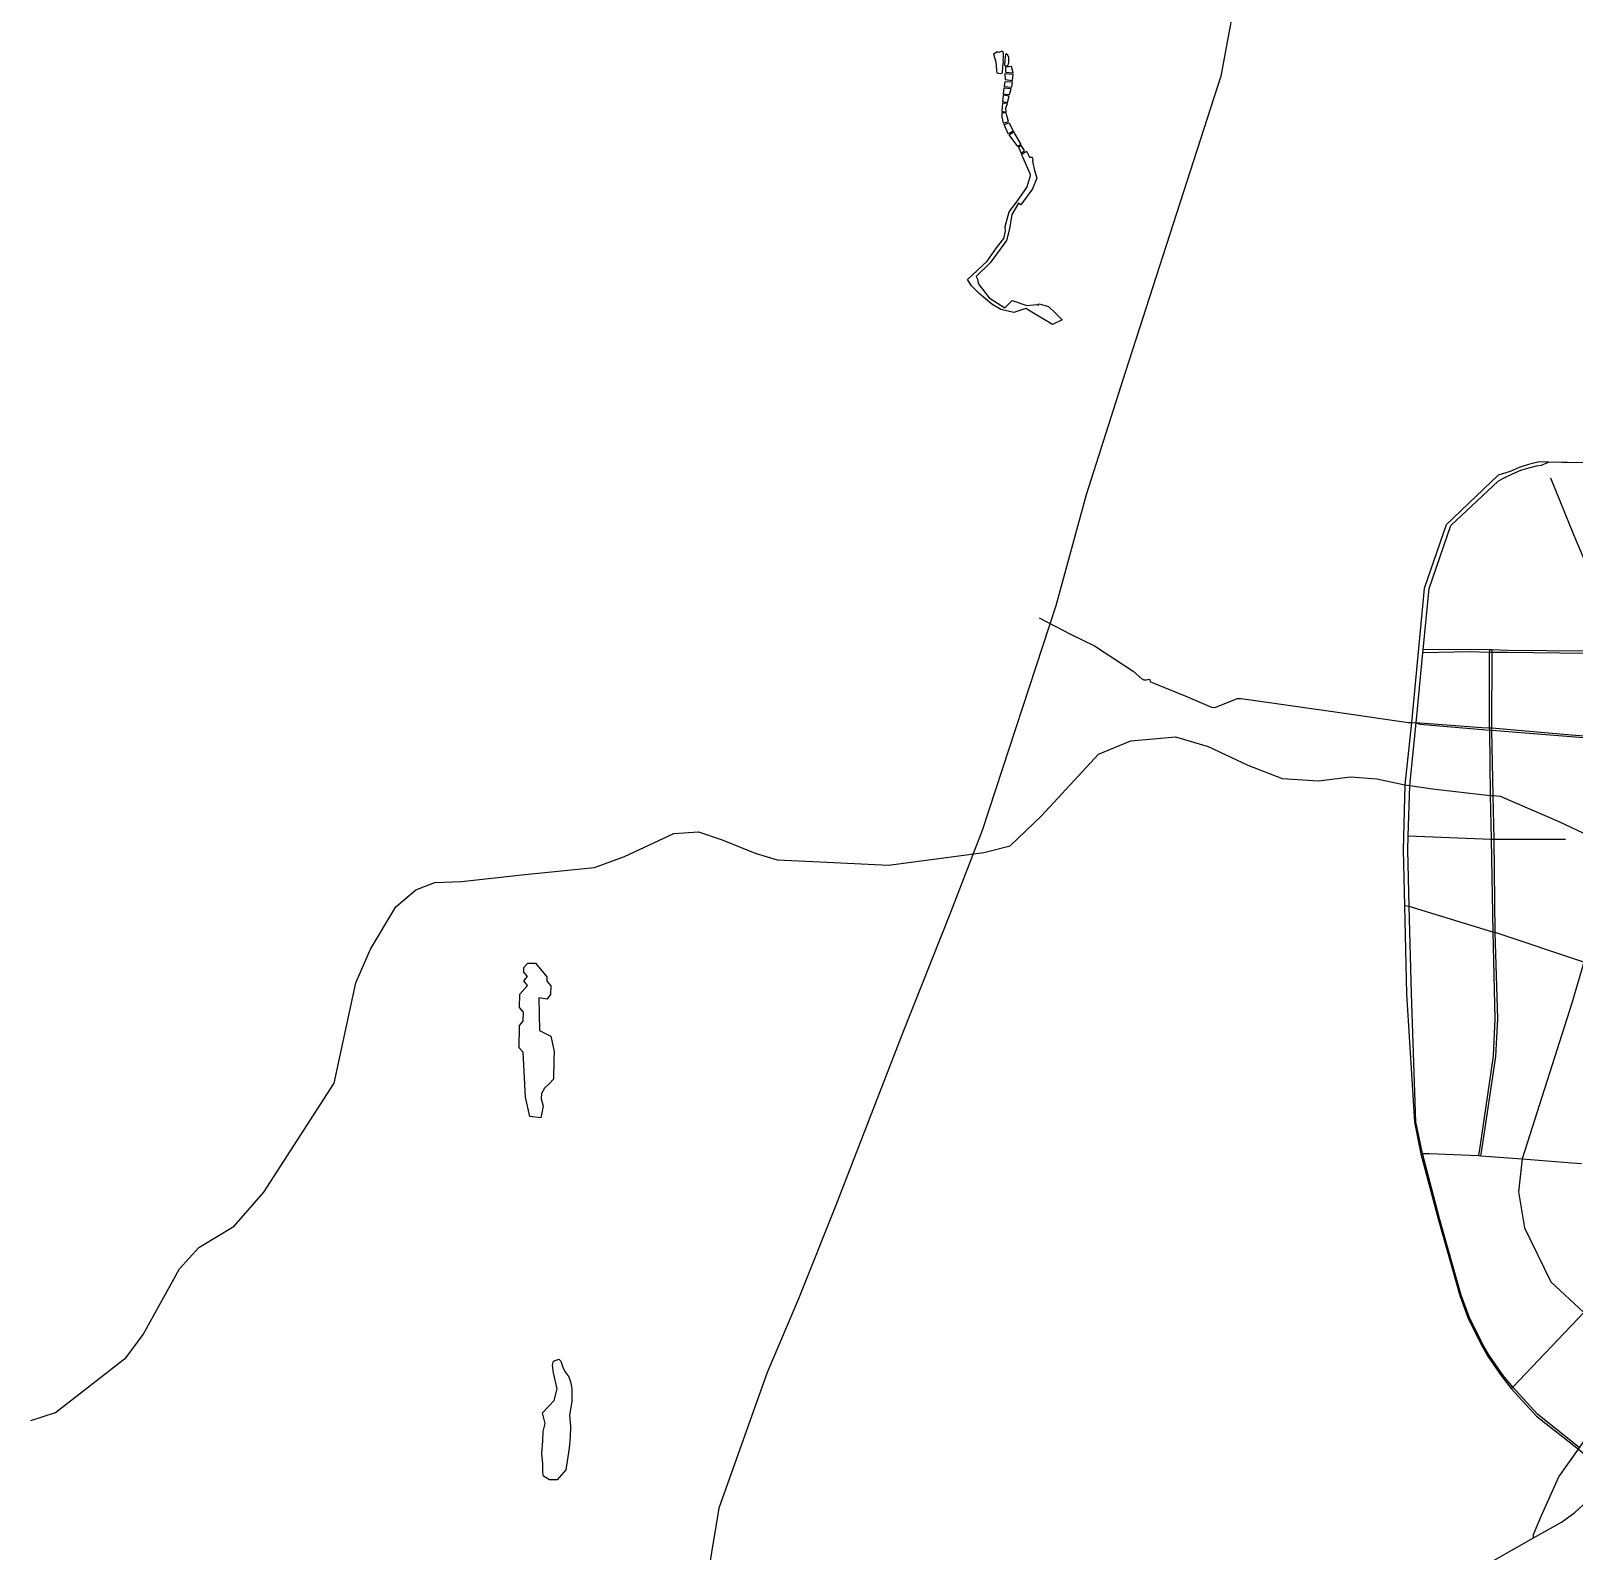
# Model space of a CAD drawing. Header units: millimetres. Extents: x 170 to 95391, y -643 to 69125.
# Drawn here: x 21596 to 32269, y 18927 to 29444 of the extents above; entities that cross this region are included whole.
import ezdxf

# ---------------------------------------------------------------- set-up
doc = ezdxf.new("R2010")
doc.units = ezdxf.units.MM
for name, color, linetype in [('roads_2', 2, 'Continuous'), ('roads_3', 3, 'Continuous'), ('water', 7, 'Continuous')]:
    doc.layers.add(name, color=color, linetype=linetype)

msp = doc.modelspace()

# ---------------------------------------------------------------- linework, layer by layer
at = {"layer": 'roads_2'}
for points in [[(32092.87, 26459.85), (32140.68, 26461.88), (32183.16, 26460.61), (32223.9, 26459.39), (32265.87, 26458.15), (32955.85, 26468.98), (33188.65, 26470.05), (33716.7, 26472.48), (33767.44, 26478.68)], [(31744.07, 26369.36), (31385.15, 26027.35), (31232.66, 25586.67), (31143.91, 24658.06), (31099.19, 24228.61), (31086.16, 23778.44), (31095.55, 23390.3), (31110.26, 22782.84), (31164.33, 21893.55), (31210.2, 21676.46), (31329.04, 21226.72), (31478.27, 20696.07), (31533.53, 20544.12), (31625.65, 20355.74), (31675.77, 20271.29), (31769.67, 20135.33), (31834.41, 20051.51), (32009.83, 19860.48), (32299.13, 19631.37), (32523.66, 19448.17)], [(32092.87, 26459.85), (32028.47, 26462.98), (31954.46, 26444.47), (31889.09, 26422.51), (31825.86, 26396.36), (31744.07, 26369.36)], [(31776.87, 26347.46), (31843.77, 26378.6), (31900.49, 26403.99), (31957.13, 26421.84), (32008.65, 26433.9), (32044.18, 26440.24), (32092.87, 26459.85)], [(32305.87, 19641.17), (32016.73, 19874.71), (31845.62, 20060.69), (31777.48, 20141.6), (31683.98, 20277.3), (31641.09, 20351.54), (31543.77, 20547.74), (31488.09, 20697.69), (31339.35, 21228.02), (31221.24, 21678.56), (31174.68, 21895.77), (31143.72, 22783.97), (31129.15, 23385.47), (31119.61, 23779.2), (31122.35, 23873.9), (31132.16, 24223.68), (31176.92, 24655.73), (31223.34, 25140.37), (31225.54, 25161.09), (31265.94, 25585.22), (31417.19, 26022.33), (31744.6, 26329.63), (31776.87, 26347.46)], [(32105.34, 26350.65), (32264.04, 25960.15), (32595.87, 25178.97), (32596.65, 25160.11), (32597.45, 25145.04), (32606.25, 24956.22), (32618.67, 24545.04), (32618.8, 24532.75), (32619.38, 24203.32), (32574.97, 23829.82), (32337.17, 23002.32), (32252.85, 22717.12), (31910.66, 21640.63), (31884.21, 21412.66), (31924.99, 21164.45), (32108.63, 20789.9), (32336.13, 20578.83), (32603.36, 20443.03), (32948.9, 20262.46), (33197.29, 20154.45)], [(28569.58, 25382.53), (28790.66, 25269), (28952.89, 25189.53), (29218.69, 25014.44), (29279.57, 24961.45), (29294.12, 24954.03), (29308.73, 24953.88)], [(31683.75, 25161.66), (31682.68, 25142.51), (31682.31, 24619.92), (31683.22, 24606.82), (31688.74, 24154.6), (31695.16, 23850.87), (31707.99, 23208.66), (31721.36, 22610.31), (31708.39, 22351.65), (31618.01, 21720.6), (31607.35, 21662.79)], [(31623.65, 21661.82), (31633.12, 21717.1), (31728.57, 22349.57), (31741.62, 22610.02), (31724.16, 23205.74), (31715.42, 23850.54), (31709, 24154.84), (31700.48, 24605.11), (31699.78, 24619.14), (31702.8, 25143.65), (31702.94, 25162.49)], [(29308.73, 24953.88), (29332.91, 24958.73)], [(29332.91, 24958.73), (29340.05, 24941.2), (29363.34, 24932.24), (29583.95, 24840.54), (29762.31, 24766.01), (29783.48, 24762.16), (29940.56, 24826.06), (29966.14, 24824.34), (30665.53, 24725.71), (31121.07, 24659.35), (31143.91, 24658.06), (31176.92, 24655.73)], [(31176.92, 24655.73), (31202.88, 24648.75), (31636.01, 24610.61), (31683.22, 24606.82), (31700.48, 24605.11), (32247.46, 24563.14), (32568.16, 24537.46), (32618.8, 24532.75), (33214.94, 24478.96), (33736.81, 24442.04), (34590.71, 24343.5), (35235.71, 24239.38), (35298.95, 24235.73), (35410.3, 24272.45), (35518.69, 24354.57)], [(35510.56, 24369.51), (35414.67, 24288.38), (35300.46, 24248.16), (35222.98, 24252.27), (35117.25, 24269.79), (34593.71, 24358.98), (33737.12, 24456.34), (33214.45, 24490.01), (32618.67, 24545.04), (32565.35, 24548.39), (32249.75, 24571.85), (31699.78, 24619.14), (31682.31, 24619.92), (31631.01, 24622.3), (31205.11, 24655.61), (31176.92, 24655.73)], [(21596.42, 19830.74), (21765.83, 19886.28), (22255.73, 20266.1), (22372.7, 20424.62), (22624.59, 20880.73), (22757.88, 21026.78), (23003.38, 21175.52), (23206.58, 21411.14), (23693.1, 22163.54), (23844.5, 22858.21), (23945.75, 23090.58), (24120.68, 23383.81), (24257.74, 23501.13), (24389.99, 23552.98), (24575.26, 23559.22), (25012.04, 23607.89), (25495.11, 23655.87), (25701.68, 23731.53), (26043.92, 23891.99), (26212.77, 23902.53), (26376.83, 23847.6), (26606.34, 23755.13), (26758.14, 23708.51), (27103.7, 23692.68), (27527.4, 23671.95), (28187.82, 23759.2), (28369.38, 23806.5), (28585.49, 24013.15), (28980.77, 24439.12), (29202.9, 24531.27), (29511.84, 24560.92), (29738.53, 24492.92), (30012.95, 24363.23), (30250.72, 24270.77), (30500.59, 24256.2), (30723.09, 24282.65), (30904.02, 24268.56), (31099.19, 24228.61), (31132.16, 24223.68), (31290.18, 24199.22), (31688.74, 24154.6), (31709, 24154.84), (31758.84, 24149.56), (32164.55, 23973.58), (32368.83, 23877.72)], [(32208.59, 23850.41), (31715.42, 23850.54), (31695.16, 23850.87), (31122.35, 23873.9)], [(32337.17, 23002.32), (31724.16, 23205.74), (31707.99, 23208.66), (31129.15, 23385.47), (31095.55, 23390.3)], [(31834.41, 20051.51), (31845.62, 20060.69), (32336.13, 20578.83), (32401.38, 20647.26), (32507.06, 20783.58)], [(31989.12, 19017.95), (31987.97, 19041.66), (32042.58, 19172.86), (32164.1, 19440.59), (32299.13, 19631.37), (32305.87, 19641.17), (32397.08, 19776.49), (32650.36, 20063.77), (32738.2, 20139.62), (32948.9, 20262.46), (33080.49, 20337.77), (33145.85, 20374.51), (33185.16, 20399.98), (33250.04, 20447.23), (33371.96, 20539.01), (33465.89, 20631.49), (33505.83, 20675.35), (33532.53, 20711.96), (33552.21, 20748.9)]]:
    msp.add_lwpolyline(points, dxfattribs=at)
at = {"layer": 'roads_3'}
for points in [[(29594.98, 32437.7), (30052.2, 31866.51), (30174.03, 31711.85), (30232.18, 31563.94), (30260.7, 31332.45), (30276.55, 31066.28), (30298.97, 30840.97), (30300.86, 30617.92), (30215.81, 30338.42), (30067.04, 30063.65), (29962.23, 29866.2), (29826.4, 29130.53), (29167.14, 27086.52), (28895.2, 26233.6), (28685.8, 25465.98), (28176.19, 23911.03), (27956.4, 23344.04), (27622.66, 22503.78), (27161.79, 21312.49), (26904.09, 20672.25), (26688.89, 20162.4), (26353.95, 19223.61), (26252.91, 18610.1), (26231.67, 18247.31)], [(32819.05, 25143.56), (32597.45, 25145.04), (32352.86, 25137.26), (31808.7, 25142.6), (31702.8, 25143.65), (31682.68, 25142.51), (31547.56, 25148.86), (31223.34, 25140.37)], [(32819.14, 25158.64), (32597.26, 25160.12), (32596.65, 25160.11), (32352.69, 25152.35), (31809.73, 25157.68), (31702.94, 25162.49), (31683.75, 25161.66), (31546.98, 25163.94), (31225.54, 25161.09)], [(31210.2, 21676.46), (31221.24, 21678.56), (31267.17, 21678.31), (31607.35, 21662.79), (31623.65, 21661.82), (31910.66, 21640.63), (32256.16, 21613.42)], [(32256.16, 21613.42), (32319.28, 21608.35)], [(30356.72, 15589.31), (30288.22, 15741.63), (30287.25, 15954.52), (30317.87, 16237.19), (30255.97, 16639.39), (30181.97, 17066.29), (30215.97, 17172.49), (30458.5, 17542.96), (30653.23, 18077.77), (30864.47, 18513.88), (31022.02, 18622.94), (31231.49, 18674.33), (31454.3, 18721.29), (31720.27, 18865.97), (31989.12, 19017.95), (32181.01, 19126.43), (32274.15, 19193.45), (32357.85, 19269.77), (32441.94, 19357.93), (32523.66, 19448.17)]]:
    msp.add_lwpolyline(points, dxfattribs=at)
at = {"layer": 'water'}
for points in [[(28252.83, 29282.37), (28270.27, 29228.47), (28274.32, 29171.64), (28277.75, 29154.21), (28304.43, 29149.33), (28315.28, 29154.34), (28318.28, 29196.77), (28323.25, 29229.46), (28321.33, 29243.82), (28322.53, 29260.68), (28322.81, 29287.79), (28318.32, 29301.15), (28305.98, 29301.79), (28291.61, 29293.43), (28282.41, 29299.67), (28252.83, 29282.37)], [(28336.61, 29279.98), (28332.74, 29243.39), (28329.19, 29207.4), (28335.83, 29202.73), (28353.32, 29203.58), (28360.19, 29221.93), (28360.57, 29259.28), (28351.98, 29274.71), (28342.33, 29285.56), (28336.61, 29279.98)], [(28333.19, 29145.97), (28333.82, 29107.59), (28384.15, 29099.91), (28389.18, 29140.8), (28333.19, 29145.97)], [(28337.27, 29192.49), (28337.43, 29158.2), (28388.91, 29153.28), (28377.42, 29197.19), (28337.27, 29192.49)], [(28324.98, 29046.28), (28321.6, 29007.12), (28364.64, 29002.38), (28375.85, 29043.2), (28324.98, 29046.28)], [(28332.13, 29091.74), (28327.78, 29059.24), (28379.55, 29053.4), (28385.06, 29088.64), (28332.13, 29091.74)], [(28315.19, 28944.05), (28312.17, 28888.52), (28341.29, 28880.85), (28339.53, 28909.52), (28350.64, 28940.11), (28315.19, 28944.05)], [(28320.37, 28997.73), (28315.92, 28954.48), (28349.69, 28948.81), (28361.97, 28992.69), (28320.37, 28997.73)], [(28310.39, 28876.05), (28311.22, 28846.56), (28321.09, 28806.05), (28357.08, 28815.71), (28345.28, 28857.99), (28341.87, 28876.96), (28310.39, 28876.05)], [(28390.88, 28750.39), (28356.32, 28730.48), (28326.54, 28796.07), (28362.76, 28807.67), (28390.88, 28750.39)], [(28362.86, 28725.6), (28392.87, 28744.74), (28443.5, 28656.93), (28422.29, 28644.36), (28362.86, 28725.6)], [(28155.76, 27627.08), (28102.3, 27678.8), (28074.97, 27722.57), (28211.02, 27851.16), (28274.67, 27941.6), (28326.25, 28006.8), (28336.54, 28058.14), (28335.33, 28089.89), (28361.04, 28191.44), (28408.97, 28251.85), (28484.63, 28360.58), (28507.5, 28434.55), (28508.68, 28449.88), (28455.9, 28569.63), (28447.37, 28589.39), (28481.01, 28611.85), (28501.68, 28570.42), (28520.19, 28570.01), (28525.11, 28548.47), (28522.47, 28542.35), (28534.27, 28487.71), (28553.16, 28424.35), (28524.14, 28351.71), (28442.78, 28239.97), (28426.96, 28251.38), (28379.88, 28173.35), (28363.45, 28073.96), (28343.07, 27992.58), (28280.5, 27907.77), (28230.43, 27838.68), (28133.31, 27744.49), (28143.39, 27724.95), (28148.24, 27695.96), (28224.87, 27595.91), (28332.18, 27528.07), (28382.07, 27578.72), (28485.08, 27544.41), (28553.55, 27551.12), (28562.77, 27547.22), (28568.5, 27555.34), (28635.18, 27537.27), (28676.92, 27494.61), (28727.84, 27445.47), (28661.17, 27412.65), (28531.34, 27490.22), (28477.14, 27521.98), (28394.08, 27495.19), (28305.31, 27515.77), (28242.94, 27552), (28155.76, 27627.08)], [(28444.87, 28650.58), (28426.36, 28639.71), (28445.87, 28596.83), (28468.19, 28616.57), (28444.87, 28650.58)], [(25046.74, 21932.73), (25018.07, 22068.36), (24999.96, 22378.59), (24973.64, 22409.65), (24975.25, 22563.58), (25002.21, 22594.08), (25002.85, 22655.66), (24976.54, 22686.73), (24977.5, 22779.08), (25031.42, 22840.1), (25005.11, 22871.15), (25032.06, 22901.66), (25005.75, 22932.73), (25006.08, 22963.52), (25033.03, 22994.03), (25086.31, 22993.47), (25165.26, 22900.27), (25164.94, 22869.48), (25191.26, 22838.43), (25190.61, 22776.85), (25163.65, 22746.34), (25108.61, 22754.08), (25113.38, 22529.21), (25192.8, 22488.8), (25215, 22384.24), (25212.56, 22326.97), (25211.15, 22191.64), (25184.18, 22161.14), (25148.26, 22130.72), (25128.35, 22092.98), (25126.11, 22055.05), (25139.84, 22005.51), (25123.15, 21924.77), (25046.74, 21932.73)], [(25142.8, 19445.57), (25135.98, 19474.29), (25136.58, 19531.58), (25130.21, 19603.26), (25138.22, 19689.12), (25138.89, 19753.57), (25153.74, 19810.72), (25135.59, 19883.25), (25214.61, 19969.76), (25236.81, 20049.73), (25211.3, 20159.56), (25204.19, 20213.49), (25211.61, 20242.05), (25247.36, 20256), (25261.46, 20241.53), (25275.24, 20198.42), (25289.19, 20169.63), (25317.31, 20133.52), (25331.09, 20090.41), (25337.77, 20047.36), (25336.88, 19961.43), (25321.66, 19868.49), (25327.96, 19789.64), (25327.21, 19718.02), (25319.27, 19639.33), (25296.34, 19489.17), (25235.52, 19420.36), (25182.23, 19420.92), (25142.8, 19445.57)]]:
    msp.add_lwpolyline(points, close=True, dxfattribs=at)

doc.saveas('drawing.dxf')
